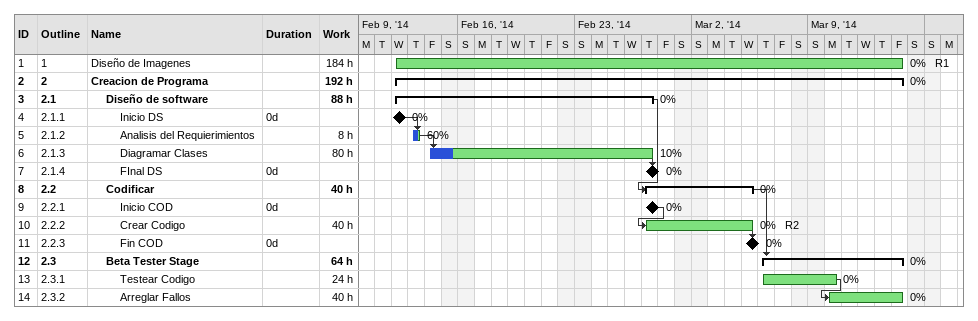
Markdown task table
| ID | WBS | Task | Duration | Start | Finish | Predecessors | Resources | % complete | Work (h) |
|---|---|---|---|---|---|---|---|---|---|
| 1 | 1 | Diseño de Imagenes |  | 2014-02-12 | 2014-03-14 |  | R1 | 0 | 184 |
| 2 | 2 | **Creacion de Programa** |  | 2014-02-12 | 2014-03-14 |  |  | 0 | 192 |
| 3 | 2.1 | **Diseño de software** |  | 2014-02-12 | 2014-02-27 |  |  | 0 | 88 |
| 4 | 2.1.1 | Inicio DS | 0d | 2014-02-12 | 2014-02-12 |  |  | 0 |  |
| 5 | 2.1.2 | Analisis del Requierimientos |  | 2014-02-13 | 2014-02-13 | 4 |  | 60 | 8 |
| 6 | 2.1.3 | Diagramar Clases |  | 2014-02-14 | 2014-02-27 | 5 |  | 10 | 80 |
| 7 | 2.1.4 | FInal DS | 0d | 2014-02-27 | 2014-02-27 | 6 |  | 0 |  |
| 8 | 2.2 | **Codificar** |  | 2014-02-27 | 2014-03-05 | 3 |  | 0 | 40 |
| 9 | 2.2.1 | Inicio COD | 0d | 2014-02-27 | 2014-02-27 |  |  | 0 |  |
| 10 | 2.2.2 | Crear Codigo |  | 2014-02-27 | 2014-03-05 | 9 | R2 | 0 | 40 |
| 11 | 2.2.3 | Fin COD | 0d | 2014-03-05 | 2014-03-05 | 10 |  | 0 |  |
| 12 | 2.3 | **Beta Tester Stage** |  | 2014-03-06 | 2014-03-14 | 8 |  | 0 | 64 |
| 13 | 2.3.1 | Testear Codigo |  | 2014-03-06 | 2014-03-10 |  |  | 0 | 24 |
| 14 | 2.3.2 | Arreglar Fallos |  | 2014-03-10 | 2014-03-14 | 13 |  | 0 | 40 |
